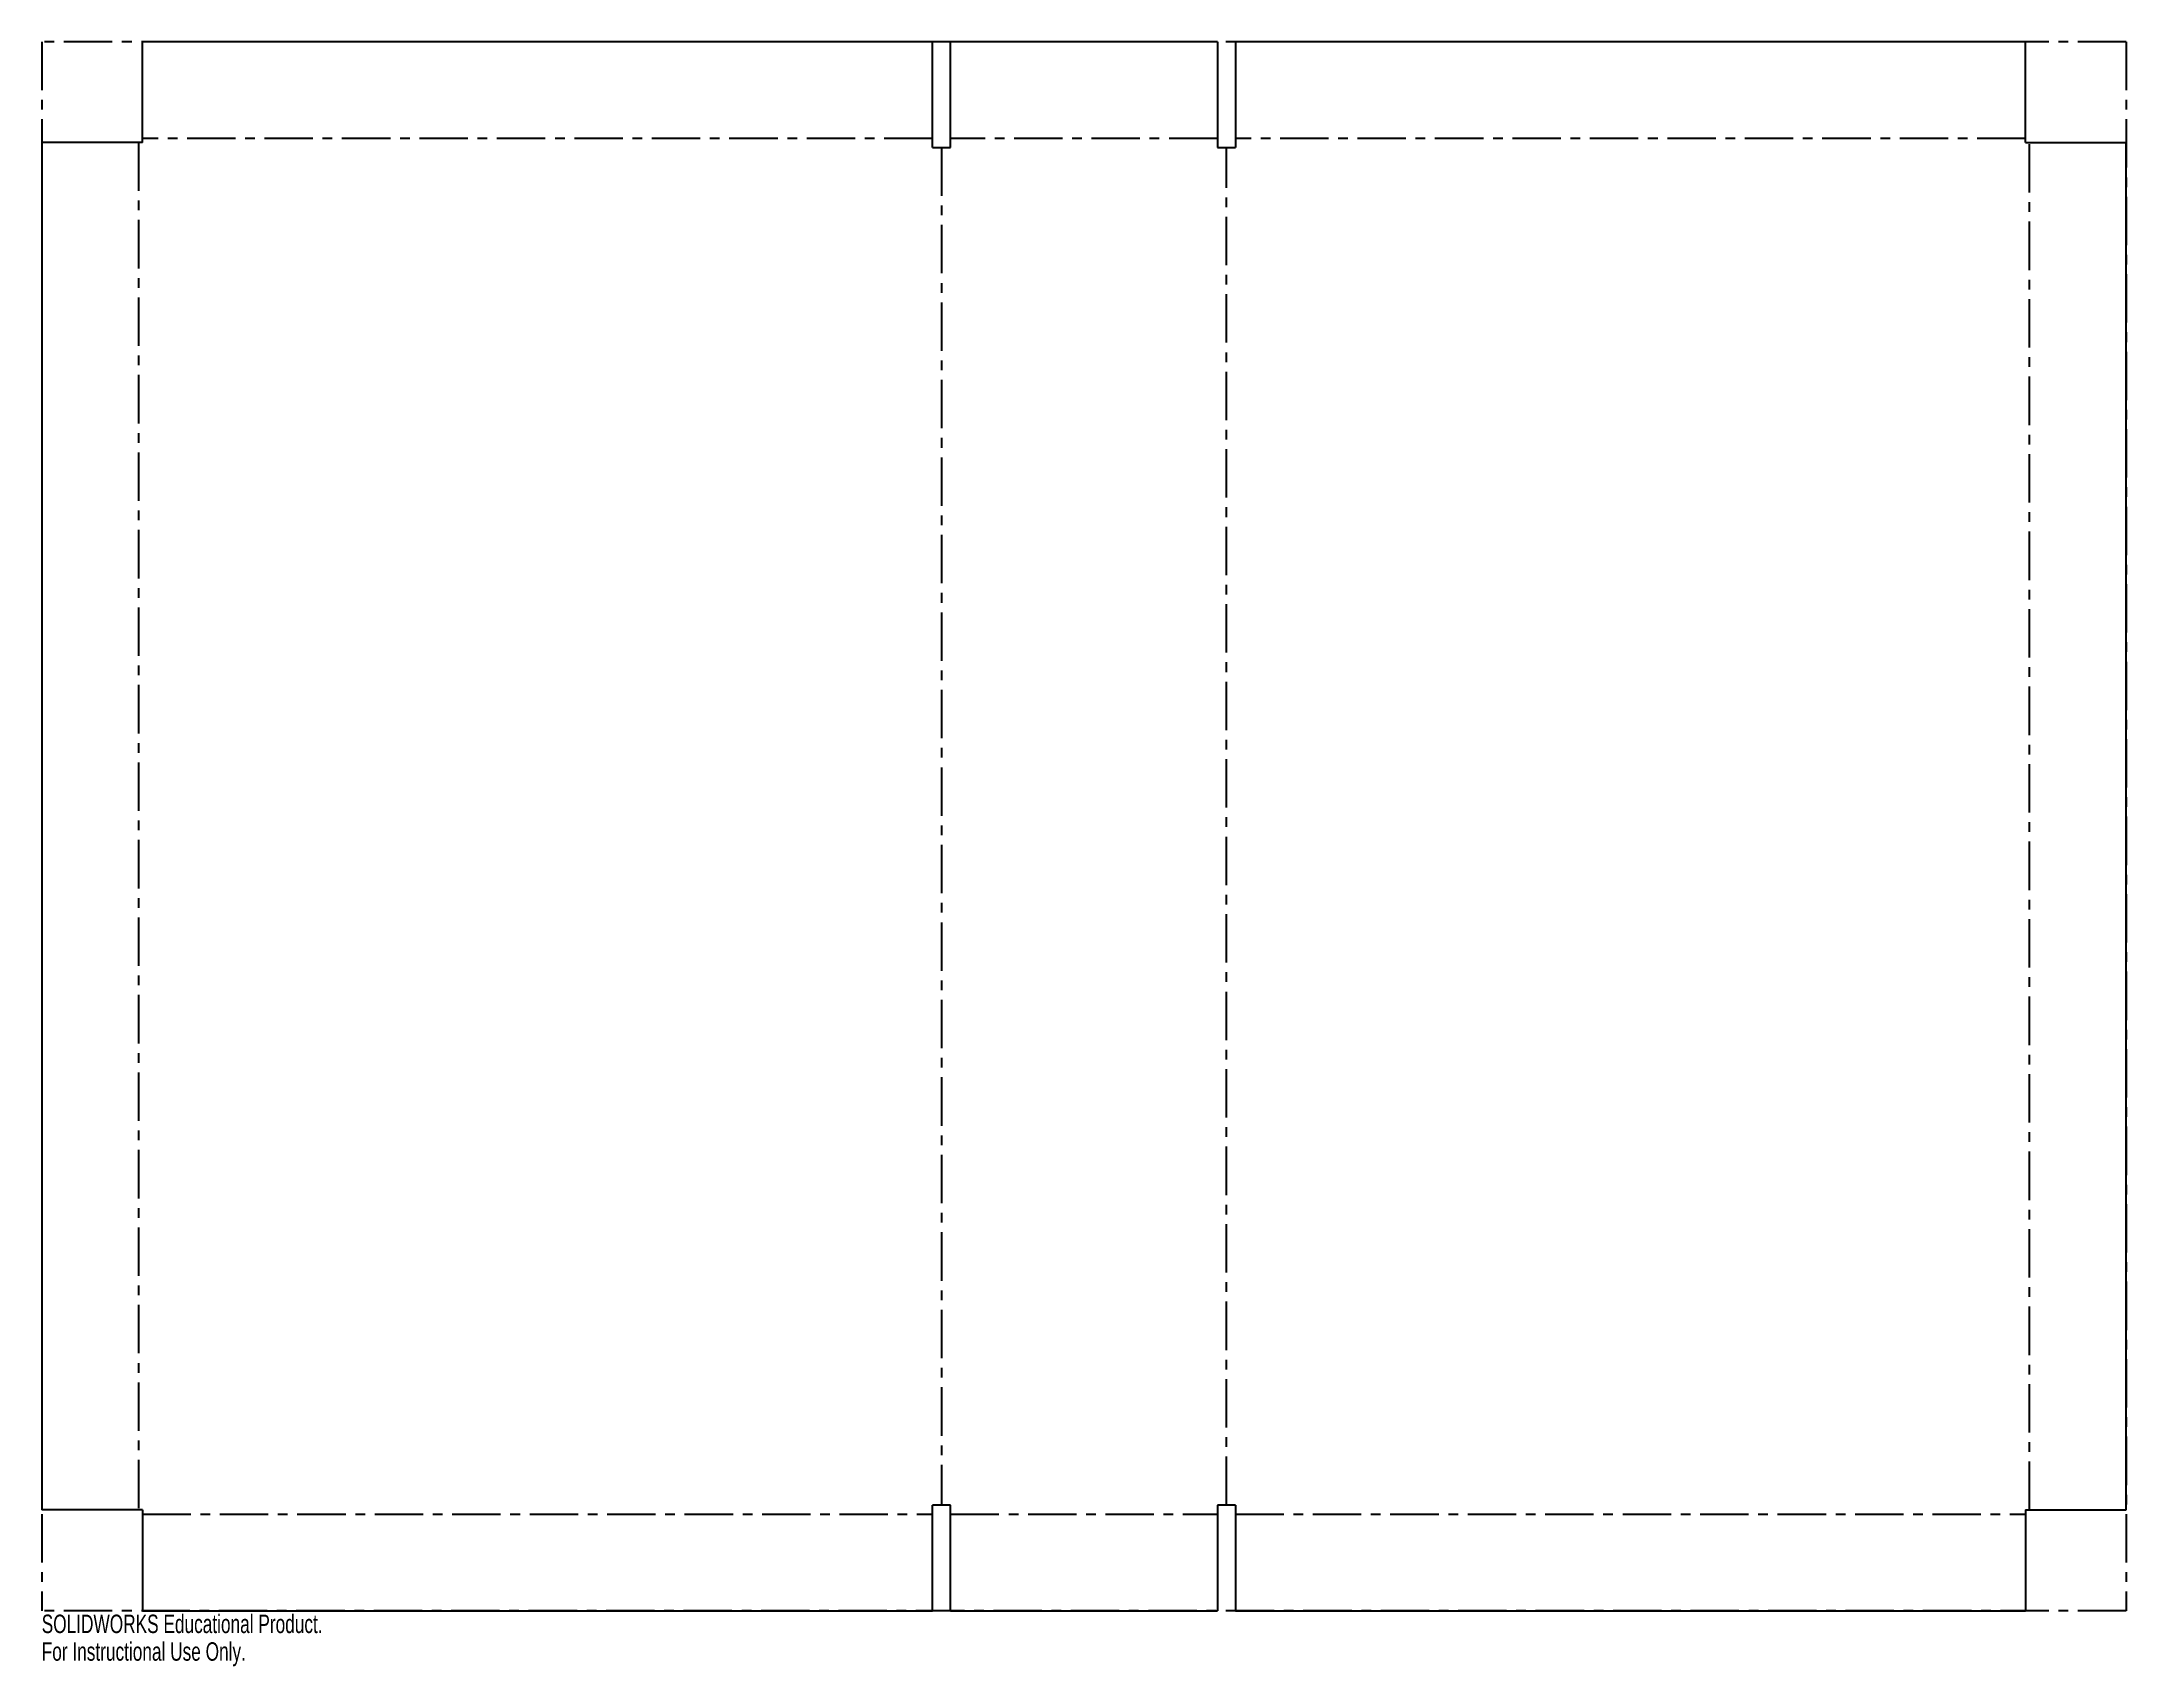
# Model space of a CAD drawing. Header units: millimetres. Extents: x -273 to 273, y -220 to 206.
import ezdxf

# ---------------------------------------------------------------- set-up
doc = ezdxf.new("R2010")
doc.units = ezdxf.units.MM
doc.linetypes.add('CENTERX2', pattern=[20.32, 12.7, -2.54, 2.54, -2.54])
doc.styles.add('SLDTEXTSTYLE0', font='TXT', dxfattribs={"width": 0.7})

msp = doc.modelspace()

# ---------------------------------------------------------------- linework, layer by layer
at = {"color": 7, "linetype": 'CENTERX2'}
for p, q in [((273.42, 205.71), (-273.42, 205.71)), ((-273.42, 205.71), (-273.42, -205.71)), ((273.42, 205.71), (273.42, -205.71)), ((-248.07, 179.29), (-248.07, -179.29)), ((-39.71, 180.36), (-247.01, 180.36)), ((-37.36, 178), (-37.36, -178)), ((35, 180.36), (-35, 180.36)), ((37.36, -178), (37.36, 178)), ((247.01, 180.36), (39.71, 180.36)), ((248.07, -179.29), (248.07, 179.29)), ((-247.01, -180.36), (-39.71, -180.36)), ((-35, -180.36), (35, -180.36)), ((39.71, -180.36), (247.01, -180.36)), ((273.42, -205.71), (-273.42, -205.71))]:
    msp.add_line(p, q, dxfattribs=at)
at = {"color": 7, "linetype": 'Continuous', "lineweight": 25}
for p, q in [((-247.01, 179.29), (-247.01, 205.71)), ((-39.71, 205.71), (-247.01, 205.71)), ((-39.71, 178), (-39.71, 205.71)), ((-35, 178), (-35, 205.71)), ((35, 205.71), (-35, 205.71)), ((35, 205.71), (35, 178)), ((39.71, 205.71), (39.71, 178)), ((247.01, 205.71), (39.71, 205.71)), ((247.01, 179.29), (247.01, 205.71)), ((-273.42, 179.29), (-273.42, -179.29)), ((-247.01, 179.29), (-273.42, 179.29)), ((-39.71, 178), (-35, 178)), ((35, 178), (39.71, 178)), ((247.01, 179.29), (273.42, 179.29)), ((273.42, -179.29), (273.42, 179.29)), ((-247.01, -179.29), (-273.42, -179.29)), ((-247.01, -179.29), (-247.01, -205.71)), ((-39.71, -205.71), (-39.71, -178)), ((-35, -178), (-39.71, -178)), ((-35, -205.71), (-35, -178)), ((39.71, -178), (35, -178)), ((35, -178), (35, -205.71)), ((39.71, -178), (39.71, -205.71)), ((247.01, -179.29), (273.42, -179.29)), ((247.01, -179.29), (247.01, -205.71)), ((-247.01, -205.71), (-39.71, -205.71)), ((-35, -205.71), (35, -205.71)), ((39.71, -205.71), (247.01, -205.71))]:
    msp.add_line(p, q, dxfattribs=at)

# ---------------------------------------------------------------- texts
at = {"color": 7, "linetype": 'Continuous', "char_height": 4.8336, "attachment_point": 1, "style": 'SLDTEXTSTYLE0'}
for s, insert in [('SOLIDWORKS Educational Product.', (-273.42, -206.73)), ('For Instructional Use Only.', (-273.42, -213.98))]:
    msp.add_mtext(s, dxfattribs=dict(at, insert=insert))

doc.saveas('drawing.dxf')
